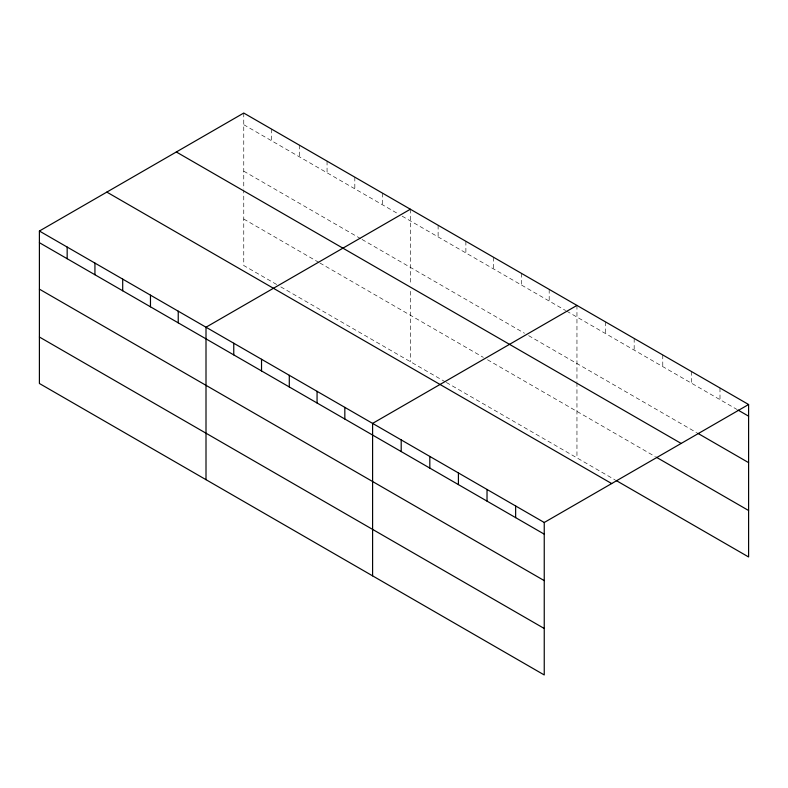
<?xml version="1.0" encoding="UTF-8"?>
<svg xmlns="http://www.w3.org/2000/svg" width="788" height="788" viewBox="0 0 788 788"><rect width="100%" height="100%" fill="white"/><g stroke="black" fill="none" stroke-linecap="round" stroke-linejoin="round"><path stroke-width="0.59" stroke-dasharray="3.94 2.96" d="M243.758 124.701L398.019 213.755M402.126 216.139L565.636 310.541M566.67 311.132L736.947 409.435M243.758 171.163L360.993 238.853M362.017 239.444L524.503 333.255M528.62 335.629L696.681 432.661M243.758 219.034L318.825 262.384M319.859 262.975L483.369 357.378M487.486 359.752L655.36 456.676M276.667 284.498L243.758 265.507L243.758 190.312M280.774 286.881L445.319 381.875M446.353 382.466L615.093 479.892M719.996 388.001L719.996 399.654M691.381 371.483L691.381 383.135M662.777 354.964L662.777 366.617M634.173 338.446L634.173 350.099M605.558 321.928L605.558 333.59M576.954 305.419L576.954 381.49M576.954 382.682L576.954 457.867M549.187 289.383L549.187 301.036M521.42 273.357L521.42 285.01M493.652 257.321L493.652 268.974M465.885 241.295L465.885 252.948M438.118 225.26L438.118 236.912M410.351 209.234L410.351 284.104M410.351 291.284L410.351 361.682M382.584 193.198L382.584 204.85M354.827 177.172L354.827 188.825M327.059 161.136L327.059 172.789M299.292 145.11L299.292 156.763M271.525 129.074L271.525 140.727M243.758 113.048L243.758 189.12"/><path stroke-width="1.18" d="M39.4 231.032L544.242 522.493L544.242 674.952L39.4 383.49L39.4 231.032L243.758 113.048L748.6 404.51L748.6 556.968L616.157 480.503M410.351 209.234L206.003 327.217L206.003 479.675M576.954 305.419L372.596 423.402L372.596 575.851M544.242 522.493L748.6 404.51M738.001 410.055L748.6 416.172M697.744 433.272L748.6 462.635M176.315 151.976L681.167 443.447M656.424 457.286L748.6 510.506M106.833 192.095L611.685 483.566M39.4 242.684L544.242 534.156M39.4 289.147L544.242 580.618M39.4 337.018L544.242 628.489M515.638 505.985L515.638 517.637M487.023 489.466L487.023 501.119M458.419 472.948L458.419 484.6M429.815 456.429L429.815 468.082M401.2 439.911L401.2 451.573M344.829 407.366L344.829 419.019M317.062 391.341L317.062 402.993M289.294 375.305L289.294 386.957M261.527 359.279L261.527 370.931M233.76 343.243L233.76 354.896M178.236 311.181L178.236 322.834M150.469 295.155L150.469 306.808M122.701 279.119L122.701 290.772M94.934 263.094L94.934 274.746M67.167 247.058L67.167 258.71"/></g></svg>
